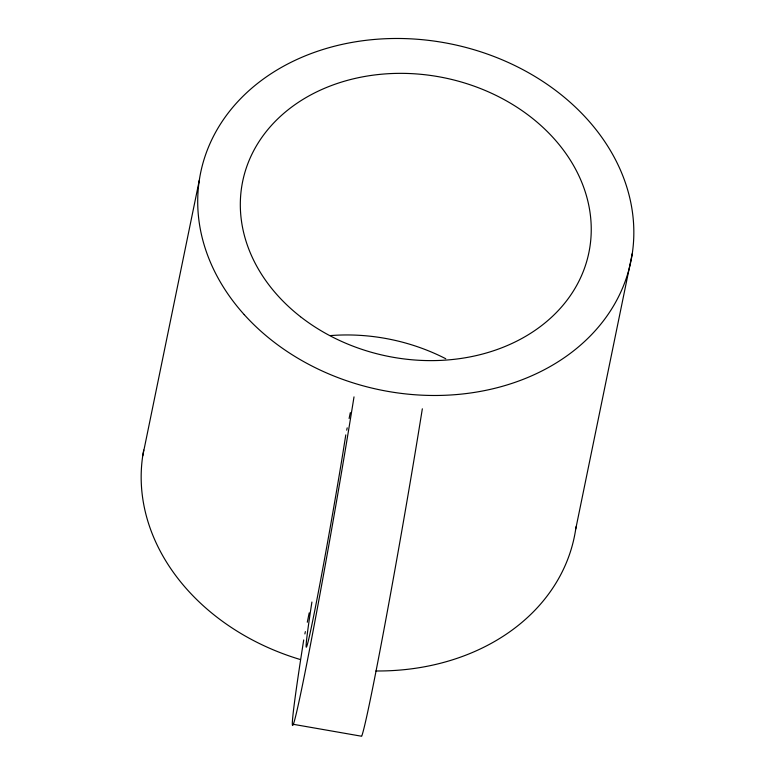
<?xml version="1.0" encoding="UTF-8"?>
<svg xmlns="http://www.w3.org/2000/svg" width="775" height="775" viewBox="0 0 775 775"><rect width="100%" height="100%" fill="white"/><g stroke="black" fill="none" stroke-linecap="round" stroke-linejoin="round"><path stroke-width="1.16" d="M345.795 434.891L342.976 452.61A136.72 2.984 -80.1 0 1 311.957 624.379A136.72 2.984 -80.1 0 1 311.908 602.03M142.736 455.874L199.282 180.372M304.885 633.95L305.36 631.615M307.287 622.248L309.206 612.87M346.706 430.193L347.19 427.848M349.108 418.481L350.319 412.629M575.718 529.083L632.264 253.58M293.338 724.315L361.663 736.25A216.051 4.708 -80.1 0 0 422.336 408.812M576.048 526.758A219.635 176.555 11.6 0 1 375.904 670.976M300.448 659.573A219.635 176.555 11.6 0 1 143.724 450.072M330.867 335.565A176.729 142.067 11.6 0 1 445.751 358.728M354.01 396.877A216.051 4.708 -80.1 0 1 301.988 687.425A216.051 4.708 -80.1 0 1 303.713 639.947M244.222 314.631A219.635 176.555 11.6 0 0 618.13 297.552A219.635 176.555 11.6 0 0 384.972 38.75A219.635 176.555 11.6 0 0 244.222 314.631M300.516 316.723A176.729 142.067 11.6 0 0 587.983 256.612A176.729 142.067 11.6 0 0 358.835 77.607A176.729 142.067 11.6 0 0 300.516 316.723"/></g></svg>
